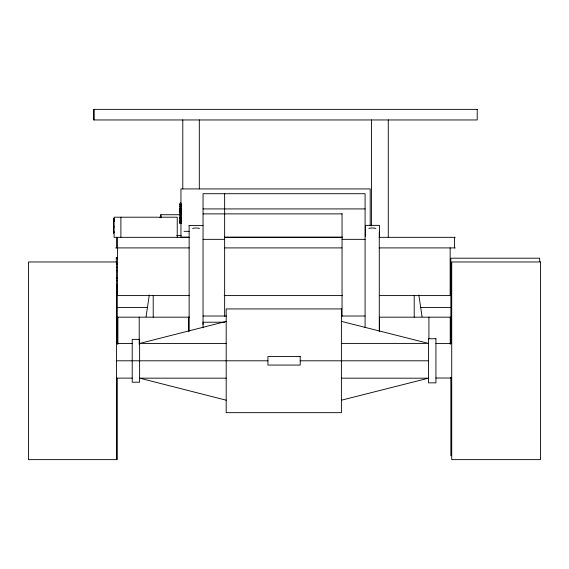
<?xml version="1.0" encoding="UTF-8"?>
<svg xmlns="http://www.w3.org/2000/svg" width="569" height="569" viewBox="0 0 569 569"><rect width="100%" height="100%" fill="white"/><g stroke="black" fill="none" stroke-linecap="round" stroke-linejoin="round"><path stroke-width="0.85" d="M203.048 324.33L203.048 322.232L224.805 322.21M146.062 316.805L149.298 294.991M226.192 321.407L139.675 343.434L226.192 343.434M341.4 400.213L428.493 378.186L341.4 378.186M180.949 202.998L180.117 202.998L180.117 223.617L180.949 223.617M180.117 203.617L180.949 203.617M180.117 203.915L180.949 203.915M180.117 204.207L180.949 204.207M180.117 204.371L180.949 204.371M180.117 204.612L180.949 204.612M180.117 204.719L180.949 204.719M180.117 204.897L180.949 204.968M180.117 205.032L180.949 205.032M180.117 205.565L180.949 205.565M180.117 205.935L180.949 205.935M180.117 206.063L180.949 206.063M180.117 206.134L180.949 206.134M180.117 206.277L180.949 206.248M180.117 206.355L180.949 206.355M180.117 206.703L180.949 206.703M180.117 206.853L180.949 206.896M180.117 207.244L180.949 207.144M180.117 207.891L180.949 207.891M180.117 208.062L180.949 208.062M180.117 208.119L180.949 208.105M180.117 208.368L180.949 208.389M180.117 208.538L180.949 208.553M180.117 208.667L180.949 208.667M180.949 208.901L180.117 208.901L180.949 208.987M203.048 208.923L365.092 208.923M180.117 209.065L180.949 209.065M180.117 209.228L180.949 209.243M180.117 209.378L180.949 209.314M180.949 209.684L180.117 209.719L180.949 209.847M180.117 209.947L180.949 209.869M180.117 210.004L180.949 209.989M180.117 210.167L180.949 210.139M180.117 210.338L180.949 210.338M180.117 210.494L180.949 210.459M180.117 210.637L180.949 210.63M180.117 210.694L180.949 210.758M180.117 210.957L180.949 210.957M180.117 211.113L180.949 211.113M180.117 211.234L180.949 211.234M180.117 211.312L180.949 211.312M180.117 211.568L180.949 211.568M180.117 211.725L180.949 211.725M180.117 212.002L180.949 212.002M180.949 212.123L180.117 212.209L180.949 212.237M180.117 212.45L180.949 212.386M180.117 212.642L180.949 212.642M180.117 212.749L180.949 212.749M180.117 213.012L180.949 213.012M180.117 213.624L180.949 213.588M180.117 213.844L180.949 213.844M203.048 213.887L342.054 213.887M180.117 214.072L180.949 214.079M180.117 214.328L180.949 214.328M180.117 214.598L180.949 214.598M180.33 214.726L160.771 214.726L160.771 217.33M180.117 215.004L180.949 215.004M180.117 215.381L180.949 215.381M180.117 215.701L180.949 215.701M180.117 216.291L180.949 216.291M180.117 216.903L180.949 216.945M160.835 217.052L160.209 217.052L160.209 217.87M180.117 216.988L180.949 216.988M180.117 217.102L180.949 217.102M180.117 217.322L180.949 217.308M180.117 217.415L180.949 217.415M160.209 217.458L160.835 217.458M180.117 217.486L180.949 217.514M180.117 217.586L180.949 217.678M180.949 217.756L180.117 217.806L180.949 217.842M180.117 217.97L180.949 217.998M180.117 218.126L180.949 218.126M180.117 218.162L180.949 218.176M180.117 218.304L180.949 218.382M114.106 218.802L113.437 218.802L113.437 233.134M180.117 218.866L180.949 218.866M114.106 219.221L113.437 219.221L114.106 219.293M180.117 219.165L180.949 219.165M180.117 219.285L180.949 219.285M113.437 219.378L114.106 219.435M113.437 219.627L114.106 219.627M113.437 219.897L114.106 219.897M180.117 219.926L180.949 219.926M180.117 220.025L180.949 220.025M180.117 220.182L180.949 220.182M180.117 220.31L180.949 220.31M113.437 220.616L114.106 220.616M180.117 220.623L180.949 220.623M180.117 220.95L180.949 220.95M113.437 221.348L114.106 221.348M180.117 221.476L180.949 221.476M113.437 221.519L114.106 221.519M180.117 221.576L180.949 221.576M180.117 221.832L180.949 221.832M180.117 221.953L180.949 221.917M180.117 221.96L180.949 221.96M180.117 222.152L180.949 222.152M180.117 222.301L180.949 222.287M180.117 222.671L180.949 222.678M180.117 222.984L180.949 222.941M180.117 223.062L180.949 223.062M180.117 223.304L180.949 223.304M180.117 223.461L180.949 223.461M189.136 225.445L203.048 225.445M113.437 226.284L114.106 226.284M113.437 227.422L114.106 227.422M113.437 231.363L114.106 231.363M184.064 231.334L189.136 231.334M113.437 232.486L114.106 232.486M113.437 232.693L114.106 232.693M113.437 232.792L114.106 232.792M176.781 235.594L181.212 235.594M188.944 237.188L180.949 237.188L180.949 188.929L370.206 188.929L370.206 225.779M224.485 237.188L342.666 237.188M189.278 237.33L114.106 237.33L114.106 217.209L177.236 217.209L177.236 237.33M224.755 237.33L341.841 237.33M379.096 237.33L455.3 237.33M203.048 239.343L224.641 239.343M342.054 239.343L365.092 239.343M115.628 247.906L189.292 247.906M224.755 247.906L341.905 247.906M379.096 247.906L455.3 247.906M117.427 257.551L116.311 257.551L116.311 262.345M116.311 258.269L117.427 258.269M116.311 258.675L117.427 258.675M116.311 263.988L117.427 263.988M116.311 267.473L117.427 267.473M116.311 270.645L117.427 270.645M116.311 277.473L117.427 277.473M116.311 277.807L117.427 277.807M116.311 277.957L117.427 277.957M116.311 280.609L117.427 280.609M116.311 285.097L117.427 285.097M189.619 295.588L117.427 295.588L117.427 237.33M224.236 295.588L342.303 295.588M379.587 295.588L450.15 295.588L450.15 247.906M116.702 307.566L147.72 307.566M420.647 307.566L450.776 307.566M203.048 316.015L226.377 316.015M342.054 316.015L365.092 316.015M117.619 317.175L189.619 317.175M450.513 317.175L379.509 317.175L379.509 331.137M341.4 343.406L428.493 343.406L341.4 321.378M116.425 343.477L132.214 343.477M435.925 343.584L451.715 343.584M116.425 360.796L267.928 360.796M300.212 360.796L428.272 360.796M435.925 378.015L451.715 378.015M116.425 378.115L132.214 378.115M226.192 378.165L139.675 378.165L226.192 400.192M418.841 295.027L422.077 316.826M539.689 261.562L539.689 258.198L450.854 258.198L450.854 343.797M454.496 237.33L454.496 247.906M450.854 377.318L450.854 455.861M450.235 317.175L450.235 344.224M428.926 317.175L428.926 338.989M414.211 295.588L414.211 317.175M388.278 119.952L388.278 237.33M379.431 237.316L379.431 225.36L365.369 225.36L365.369 236.597M379.281 231.334L379.281 331.435M371.472 119.952L371.472 225.857M365.092 327.516L365.092 193.709L203.048 193.709L203.048 327.879M342.054 213.588L342.054 316.293M224.641 193.709L224.641 316.293M199.314 119.952L199.314 188.787M189.136 225.36L189.136 331.314M188.624 317.175L188.624 331.137M182.791 119.952L182.791 188.787M160.835 214.726L160.835 217.33M153.217 295.588L153.217 317.175M139.213 317.175L139.213 344.224M120.891 217.209L120.891 237.33M117.904 317.175L117.904 344.224M117.285 284.806L117.285 344.039M117.285 378.442L117.285 459.631L28.45 459.631L28.45 261.968L116.425 261.968L116.425 459.631M116.432 237.33L116.432 247.906M94.063 109.369L94.063 119.952M192.614 228.432A7.084 3.492 0 0 1 199.57 228.432M368.847 228.432A7.084 3.492 0 0 1 375.803 228.432M477.213 109.369L93.721 109.369L93.721 119.952L477.213 119.952L477.213 109.369M180.949 218.489L180.117 218.489L180.949 218.574M540.55 261.968L451.715 261.968L451.715 459.631L540.55 459.631L540.55 261.968M341.4 308.931L226.192 308.931L226.192 412.66L341.4 412.66L341.4 308.931M435.925 338.74L428.528 338.74L428.528 382.852L435.925 382.852L435.925 338.74M139.611 339.38L132.214 339.38L132.214 382.212L139.611 382.212L139.611 339.38M300.212 356.521L267.928 356.521L267.928 365.07L300.212 365.07L300.212 356.521"/></g></svg>
